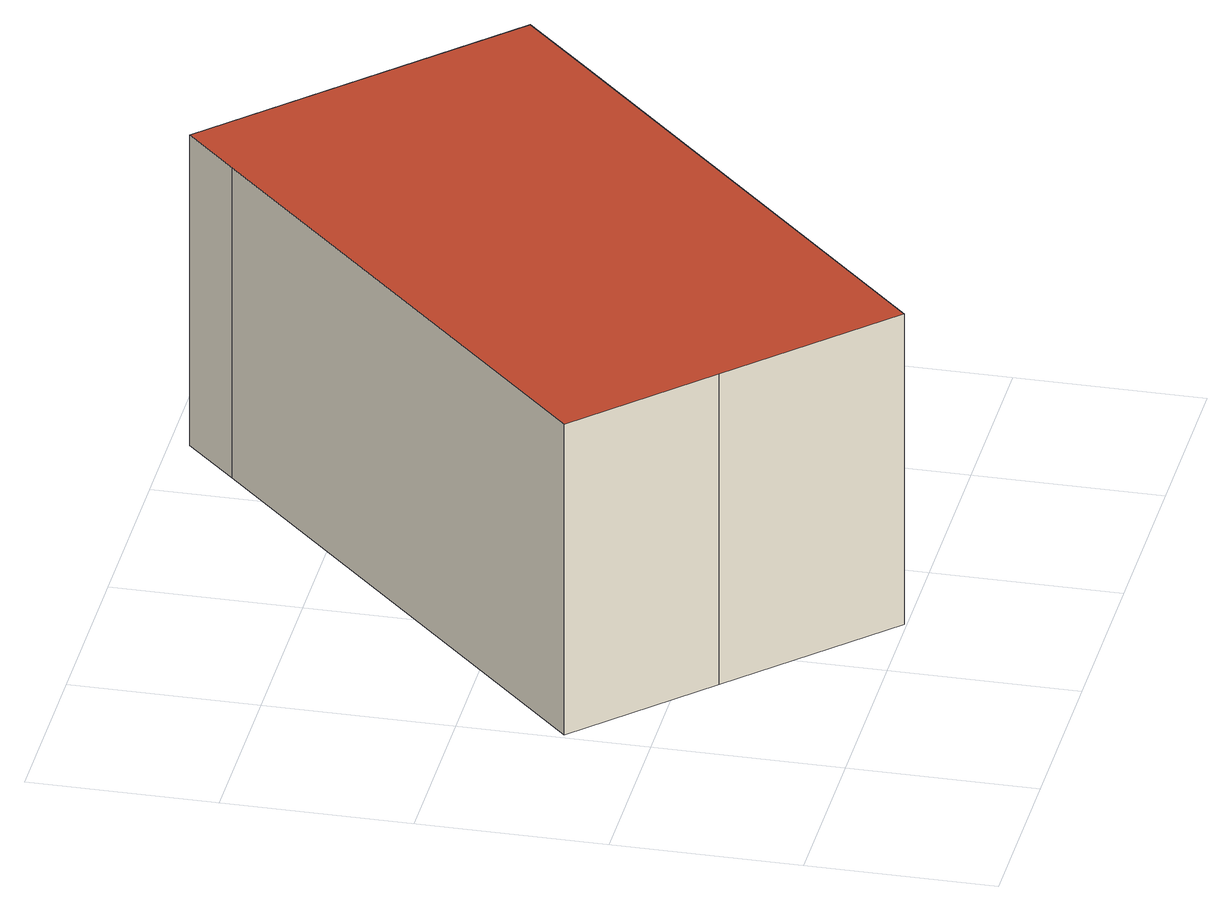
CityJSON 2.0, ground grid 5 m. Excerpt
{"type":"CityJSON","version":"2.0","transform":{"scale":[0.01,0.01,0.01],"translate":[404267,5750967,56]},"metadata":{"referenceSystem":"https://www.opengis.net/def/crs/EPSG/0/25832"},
"CityObjects":{
"building1":{"type":"Building","attributes":{"Gemeindeschluessel":"05515000","Geometrietyp2DReferenz":"3000","function":"51003_1201","roofType":"1000","measuredHeight":9},"geometry":[{"type":"Solid","lod":"2","boundaries":[[[[0,1,2,3]],[[4,5,1,0]],[[6,7,5,4]],[[8,9,7,6]],[[10,11,9,8]],[[12,13,11,10]],[[14,15,13,12]],[[3,2,15,14]],[[12,10,8,6,4,0,3,14]],[[1,5,7,9,11,13,15,2]]]],"semantics":{"surfaces":[{"type":"WallSurface"},{"type":"RoofSurface"},{"type":"GroundSurface"}],"values":[[0,0,0,0,0,0,0,0,1,2]]}}]}
},
"vertices":[
[345,398,967],[345,398,67],[736,7,67],[736,7,967],[16,726,967],[16,726,67],[1100,1810,967],[1100,1810,67],[1239,1949,967],[1239,1949,67],[1568,1620,967],[1568,1620,67],[1958,1229,967],[1958,1229,67],[1770,1040,967],[1770,1040,67]
]}
